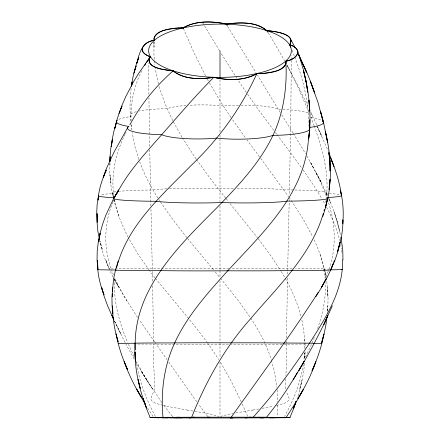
<?xml version="1.0" encoding="UTF-8"?>
<svg xmlns="http://www.w3.org/2000/svg" width="440" height="440" viewBox="0 0 440 440"><rect width="100%" height="100%" fill="white"/><g stroke="black" fill="none" stroke-linecap="round" stroke-linejoin="round"><path stroke-width="0.33" stroke-dasharray="2.2 1.65" d="M291.324 60.319L290.752 121.407L289.339 194.92M291.324 59.637L291.335 55.528M304.772 348.343L304.783 343.866A37.967 0.297 0 0 0 308.171 343.844M109.984 163.317L109.972 164.654L110.028 161.992M286.385 344.02L286.435 362.56L285.907 375.689M286.396 343.343L286.423 341.314M286.473 337.937L287.518 277.53M277.701 405.125L277.118 416.427M287.584 274.126L287.645 271.398M287.661 270.716L289.234 199.705M304.777 358.127L304.904 352.941L304.722 358.094M327.322 311.19L327.536 305.872L327.135 312.505M154.099 41.657L153.89 52.547L154.303 60.236M114.84 278.806C112.981 300.751 119.284 322.443 127.672 342.491M304.832 358.077L305.14 351.61M109.709 163.295L109.824 174.091L110.941 183.084L109.962 174.658L110.589 183.579L112.151 192.687L113.383 197.214M285.67 378.901L285.202 385.319L285.775 390.137M304.584 352.847L303.925 359.964M327.377 311.179L327.916 305.866L328.053 296.615L327.349 287.381L327.635 296.632L327.465 287.414L326.716 280.83M304.541 363.319L303.716 371.157L302.011 380.358L299.58 389.615L301.983 380.408L299.882 389.659L297.429 397.705M326.079 200.255L325.43 204.221M326.166 199.595C329.543 174.62 322.779 149.655 314.336 126.352M303.292 364.518C300.438 382.789 293.596 400.268 284.587 416.35M131.087 88.352L129.938 106.486L130.719 120.907M328.939 269.258C336.815 247.17 335.379 222.651 327.855 200.679M317.609 328.559C322.713 313.918 326.002 298.447 325.441 282.87M328.268 271.123L325.391 278.24M112.948 201.999C104.033 223.196 103.439 247.615 111.249 269.236M314.286 337.442L312.081 342.82M113.207 201.405L113.982 199.623M311.344 344.531L305.08 358M125.026 134.266C115.665 153.709 110.418 175.808 114.109 197.351M141.823 70.746C133.909 86.108 130.322 103.554 131.082 120.791M125.301 133.705L126.121 132.028M220.638 416.631L222.767 415.69L233.206 413.358M276.441 405.477C280.638 403.92 287.925 403.838 289.278 398.723L286.473 391.941M252.868 410.053L258.94 408.931M262.174 408.331L273.097 406.302M235.823 412.918L253.006 410.036M163.559 405.477L166.903 406.302M186.995 410.036L194.59 411.307M194.926 411.367L209.506 413.809L218.829 416.394M166.683 406.263L187.132 410.053M162.938 405.323C158.889 403.849 151.954 403.651 150.722 398.723L154.226 390.137L154.798 385.319L153.566 362.56L153.615 344.02M213.488 269.852L187.677 238.656M215.237 271.947L220.011 277.695M220.44 278.218L238.75 301.224L250.333 317.526M230.087 203.654L257.466 237.71M226.034 198.638L228.465 201.647M225.632 198.138L210.144 178.332L196.438 159.445M186.89 237.672L172.398 219.005L159.935 201.196M172.288 416.257L163.356 404.641M155.43 278.377L193.897 324.979L207.037 342.122M155.018 277.86L149.886 271.15M258.242 238.711L269.385 253.638L280.995 271.084M275.346 132.44L276.562 134.057M276.969 134.596L302.011 168.344M207.597 416.389L198.253 403.854M273.719 130.29L259.309 110.897L246.741 93.049M149.501 270.639L137.962 254.062L128.524 237.903M259.54 156.788L247.022 139.92M260.722 158.373L288.569 196.62M245.086 137.291L231.292 117.909M196.735 401.775L168.806 362.197M207.427 342.661L218.763 359.557M161.821 402.54L146.757 380.193L135.685 361.829M154.688 341.935L139.409 320.084M155.062 342.474L167.046 359.667M303.149 169.939L313.913 185.763L321.624 198.292M196.081 158.939L182.358 137.83M230.929 117.387L220.132 100.986L208.791 81.785M288.954 197.181L290.889 199.991M246.389 92.532L237.732 79.574M137.626 317.455L124.19 296.632L114.493 279.389M291.264 200.547L303.71 220.033L312.725 236.742M250.679 318.054C259.243 330.985 266.646 344.828 271.244 359.695M158.879 199.59L159.583 200.662M146.757 380.193L152.884 389.51L144.172 375.524L136.631 361.752M147.604 408.117L153.159 416.559M236.984 78.419L221.326 53.642M227.618 26.323L255.987 72.639M157.872 197.989C150.618 186.588 144.353 174.526 139.662 161.843M281.655 114.741L293.002 132.908M268.356 32.885L284.554 60.583M280.319 112.596L257.4 74.993M293.332 133.441L305.558 153.709M281.314 271.607L284.999 277.855M219.555 50.754L204.496 25.779M220.528 362.401L230.94 380.754L241.439 402.188M127.149 301.284L119.257 287.419L114.846 278.284M202.752 22.858L204.149 25.196M182.028 137.28L173.063 121.275M306.906 156.041C314.655 169.571 321.866 183.491 327.052 198.226M113.916 278.779L118.762 287.37L113.894 278.245M134.123 358.991L125.752 343.794M323.252 201.091L325.089 204.435M285.318 278.438C292.132 290.604 297.781 303.507 301.158 317.059M207.301 79.062L208.483 81.235M313.335 167.64L310.25 161.964L321.431 182.749L315.645 171.99L321.316 182.386L327.366 195.146M309.018 112.47L297.561 86.201L287.023 65.258L297.468 84.805L308.413 107.239M155.413 416.427C146.185 399.454 139.128 381.095 136.406 361.9M205.53 75.801L193.688 52.03L183.92 29.656M287.232 65.56L289.536 69.96M128.216 237.309C122.029 225.549 117.326 213.01 113.9 200.189M114.433 320.892L121.055 334.219L114.417 321.145M326.584 207.213C332.184 217.811 336.908 228.932 339.829 240.576M172.755 120.67L165.115 104.165L159.022 86.389M125.147 342.59L116.078 324.659M310.805 112.172L316.701 124.74M316.927 125.945L328.389 151.333M113.009 276.991L109.236 269.115L105.655 259.683L109.368 269.027L105.21 259.562L102.064 250.195L99.902 240.939L102.482 250.025L99.71 240.724M134.079 356.642L128.414 344.256M316.938 126L321.844 136.45L317.251 125.922M327.421 195.459L326.007 192.352L327.327 195.36M328.834 198.572L334.279 212.157L337.211 221.92L334.114 211.926L337.414 221.722L339.84 231.429L337.062 221.529L340.599 235.136M242.237 403.937L247.566 416.174M314.204 239.822C319.6 251.873 324.175 264.446 326.002 277.574L324.445 268.95L326.134 276.876M328.906 198.968L330.49 202.582L328.928 198.864M114.433 320.909L116.078 324.682M113.416 274.885L111.672 270.364M292.039 50.276L294.239 55.77M310.909 114.021A38.445 6.523 0 0 1 311.047 117.607L314.122 125.769M294.695 56.986C303.303 79.475 309.007 103.351 309.007 127.534M138.826 159.5L135.102 147.367L132.165 132.605M118.954 216.194L116.149 207.014L114.323 198.627M320.089 254.507L322.889 264.226L325.16 278.278M271.442 360.344L274.395 371.437L276.925 387.233M114.092 199.804L114.62 201.746L114.097 199.755M113.399 197.098L112.349 193.116L113.196 196.977M158.367 83.903L155.177 68.013M340.632 244.211L341.517 249.046M301.884 320.007L303.633 329.483L304.959 343.305M130.999 124.223L131.753 129.454L131.335 125.098M341.726 250.256L342.073 253.264M154.347 60.825L154.77 65.01M277.195 389.879L277.717 401.808M304.601 339.048L304.716 342.056M150.898 205.854L149.738 149.913M150.975 209.27L152.339 270.716M152.356 271.398L152.565 281.617M152.642 285.698L153.604 343.343M149.672 146.509L149.468 134.965M153.923 42.196L154.006 46.646L153.918 42.367M305.014 343.909L305.085 348.403M149.457 134.288L148.946 97.834M148.907 94.484L148.681 63.058M220 79.695L220 132.27M220 134.998L220 201.944M220 205.97L220 269.913M220 270.584L220 277.327M220 280.693L220 341.946M220 342.617L220 357.396M220 362.093L220 416.207M238.524 105.155A38.445 6.523 0 0 0 223.306 105.974A38.445 6.523 0 0 0 189.261 105.259M240.922 105.133A38.445 6.523 0 0 1 278.311 109.373A38.445 6.523 0 0 1 280.638 109.428M185.983 105.484A38.445 6.523 0 0 0 167.035 108.713A38.445 6.523 0 0 0 139.189 111.04M136.251 111.722A38.445 6.523 0 0 0 130.994 116.54A38.445 6.523 0 0 0 118.756 119.422M311.047 117.607A38.445 6.523 0 0 1 320.887 120.032M282.893 109.511A38.445 6.523 0 0 1 309.386 113.3M233.216 188.221A45.177 2.827 0 0 0 218.059 188.606A45.177 2.827 0 0 0 169.109 188.727M237.182 188.177A45.177 2.827 0 0 1 283.844 189.865A45.177 2.827 0 0 1 325.243 193.303A45.177 2.827 0 0 1 327.322 193.413M166.738 188.837A45.177 2.827 0 0 0 153.016 190.009A45.177 2.827 0 0 0 119.405 191.279M115.907 191.686A45.177 2.827 0 0 0 113.559 193.534A45.177 2.827 0 0 0 100.161 194.843M329.247 193.534A45.177 2.827 0 0 1 339.851 194.678M329.725 269.126A45.49 0.512 0 0 0 323.917 269.071A45.49 0.512 0 0 0 295.576 268.51M292.237 268.494A45.49 0.512 0 0 0 279.395 268.471A45.49 0.512 0 0 0 231.396 268.197M229.037 268.202A45.49 0.512 0 0 0 212.179 268.285A45.49 0.512 0 0 0 147.956 268.576A45.49 0.512 0 0 0 115.407 268.824M110.968 268.939A45.49 0.512 0 0 1 114.186 268.846M304.783 343.866A37.967 0.297 0 0 1 284.4 344.163M282.172 344.173A37.967 0.297 0 0 1 265.353 344.195A37.967 0.297 0 0 1 231.055 344.344M228.509 344.344A37.967 0.297 0 0 1 208.599 344.284A37.967 0.297 0 0 1 156.2 344.091A37.967 0.297 0 0 1 135.927 344.003M147.01 380.226L141.125 370.986L147.01 380.226"/><path stroke-width="0.66" d="M309.001 138.133L309.727 128.469L309.771 119.57M342.793 219.868L342.766 223.806C343.772 212.685 343.161 201.377 340.411 190.537M110.005 161.31L110.061 155.958L110.913 147.45L112.459 139.133L111.326 146.685L112.426 138.298L114.18 130.108L116.54 122.122L114.769 128.579M309.727 128.469L308.539 138.98L309.656 129.382L309.76 120.197M134.987 343.206L134.838 352.143L135.416 361.196L135.097 352.094C134.981 364.348 136.846 376.558 140.256 388.317L138.017 379.528L140.118 388.894L142.951 398.365L146.504 407.924L143.028 398.327L146.223 407.891L150.106 417.516L152.834 417.599M112.426 293.568L112.365 296.786L112.426 294.861M112.475 290.994L113.581 278.889L115.495 270.072L118.201 261.008M110.044 161.326L110.138 156.662L109.835 161.304M112.552 291.016L112.651 287.81L111.947 296.797L112.085 305.91L112.893 313.83M309.656 129.382L310.062 119.862L309.81 110.121L308.897 100.155L309.711 111.122C309.276 97.29 306.944 83.584 303.347 70.23L306.147 81.922L307.775 92.186L305.932 80.773M98.076 200.035C98.703 189.602 102.031 179.526 106.293 170.049L103.263 177.579L106.09 169.24L114.026 152.114L127.71 127.6M308.248 142.043L308.545 138.628M98.115 199.98L98.489 195.932L97.125 204.496L96.707 213.252L97.234 222.184L97.163 213.653L97.064 222.519L97.906 231.55L99.193 238.101M131.593 86.037C132.231 79.167 133.909 72.441 136.147 65.923L133.854 73.321M308.165 142.72C302.638 199.975 255.618 239.08 219.989 279.389C201.608 299.992 183.53 321.673 172.711 347.358C163.515 369.38 160.776 393.729 162.987 417.389L165.621 417.313M326.904 317.191L325.985 324.55L324.06 334.01L321.415 343.574L323.939 334.054C321.514 346.742 317.372 359.046 312.02 370.783L315.865 361.708C311.317 374.682 305.107 387.013 297.825 398.662L303.375 389.34M131.621 85.954L132.138 81.961L131.511 85.8M118.569 189.822L113.927 198.154A45.177 2.827 0 0 0 156.156 201.273A45.177 2.827 0 0 0 221.941 202.532A45.177 2.827 0 0 0 286.985 201.135A45.177 2.827 0 0 0 327.652 198.022L325.677 207.218L322.806 216.343M116.672 267.405C127.441 225.28 161.766 195.415 191.048 165.555C218.631 139.453 241.109 108.207 256.834 73.629C259.908 73.639 262.983 73.469 266.041 73.106C272.536 71.704 286.93 70.582 285.83 61.171C298.276 59.191 303.006 48.846 289.685 44.732C296.5 33.468 273.196 31.268 266.921 30.58C255.668 21.72 239.861 22.082 226.232 24.134C212.157 20.939 196.053 20.515 183.167 27.847C180.092 27.83 177.018 28.006 173.96 28.369C167.464 29.772 153.071 30.894 154.171 40.304C141.724 42.284 136.994 52.63 150.315 56.744L146.498 62.519M324.005 210.793L324.319 209.484M327.652 198.022L325.38 207.592L327.85 198.451L329.411 188.991L330.039 179.421L329.06 189.486C330.913 177.529 330.776 165.314 328.906 153.362M114.741 128.607L116.545 121.171L118.993 113.57L121.99 106.167L118.993 113.57M134.217 72.127L136.18 64.647L138.809 57.321L136.835 63.322C139.051 53.482 142.45 41.596 154.171 40.304L153.857 38.385C158.373 28.479 173.261 28.248 183.167 27.847C196.328 20.174 212.696 21.406 227.035 23.986C240.229 22.457 258.913 21.181 267.999 32.307M322.74 215.375L323.296 213.417M142.511 47.042C140.371 52.118 146.416 55.308 150.315 56.744C143.501 68.008 166.804 70.208 173.08 70.889C184.333 79.755 200.139 79.387 213.769 77.341C227.843 80.531 243.947 80.96 256.834 73.629C266.739 73.227 281.627 72.996 286.143 63.09L285.83 61.171C298.106 59.081 303.111 48.956 289.685 44.732C296.489 33.489 273.185 31.29 266.921 30.58M322.553 216.029C309.529 257.136 277.057 287.397 249.981 319.445C224.604 348.046 205.651 381.75 191.691 417.225L160.611 417.401M119.4 112.591L122.051 105.122L125.686 96.789L133.678 81.488L138.721 73.309L150.315 56.744M296.048 401.456L293.497 408.26L296.104 401.429L293.777 408.287L289.894 417.632L286.484 417.703M333.152 263.725L330.764 269.962L326.409 278.883L321.239 287.815L326.106 278.845L321.305 287.793L315.81 296.78M333.63 262.482L334.345 260.612M149.27 58.262C147.279 69.179 166.21 69.663 173.08 70.889C184.305 79.739 200.156 79.365 213.769 77.341C227.854 80.542 243.936 80.938 256.834 73.629M333.108 263.758L330.632 270.05L334.791 260.733L337.937 251.4L340.098 242.033L337.519 251.57C340.874 241.428 343.062 230.791 342.903 220.072M332.327 305.839L323.923 324.346L314.248 343.321L304.315 361.328L293.243 379.742M116.215 194.827C127.584 172.194 145.134 153.571 161.689 134.701C178.778 115.346 195.547 95.662 213.769 77.341M129.822 124.867C140.822 104.445 155.678 86.191 173.08 70.889M303.331 389.395L298.216 398.712L286.105 417.466L283.943 417.522L289.955 417.62L285.588 417.709M297.473 372.273C288.464 388.152 277.981 403.167 266.447 417.302L262.312 417.247M144.738 65.434L145.761 63.679M318.269 292.264C290.972 335.033 260.596 375.826 231.215 417.192L193.006 417.214M113.927 198.154L118.684 190.185L113.674 198.473L105.721 215.457L102.586 224.263L100.161 233.007L98.659 241.907L100.15 233.167L98.285 242.033L97.218 251.147L97.042 260.277L97.922 268.873M249.574 417.186L253.16 417.197C275.242 392.744 294.756 366.069 312.598 338.399C327.608 314.77 343.376 288.893 342.573 259.875M154.875 417.62L150.106 417.516L157.79 417.417M150.106 417.516L153.114 417.456M281.072 417.362L286.099 417.45L283.943 417.522M230.214 418L279.389 417.747M275.957 417.813L277.013 417.758M153.797 417.61L158.928 417.786M156.057 417.632L153.896 417.687L167.772 417.835M274.379 417.841L269.781 417.879M153.516 417.45L154.902 417.434M166.001 417.307L168.977 417.28M191.691 417.225L194.524 417.202M284.031 417.72L286.05 417.703M155.419 417.434L155.969 417.428M282.211 417.736L284.581 417.72M245.476 417.951L246.994 417.94M157.157 417.417L161.376 417.395M278.625 417.752L282.843 417.731M176.341 417.241L179.965 417.23M260.035 417.918L263.659 417.907M207.279 417.153L209.787 417.153M231.215 417.192L250.817 417.192M232.722 417.995L180.422 417.923M267.988 417.307L269.467 417.307M268.362 417.307L260.535 417.23M171.639 417.841L177.689 417.901M170.533 417.841L172.013 417.846M253.16 417.197L261.454 417.241M269.099 417.307L277.827 417.34M272.228 417.318L286.105 417.466M170.902 417.841L162.173 417.808M189.184 417.962L190.427 417.962M258.572 417.219L259.578 417.225M176.143 417.89L181.429 417.929M178.547 417.912L179.465 417.918M285.125 417.527L289.894 417.632M175.472 417.879L173.553 417.846L172.706 416.785M226.232 24.134L227.271 25.779M145.552 404.756L136.67 389.158L141.488 397.463C134.481 386.095 128.574 374.05 124.135 361.449L127.468 369.446C122.298 358.089 118.426 346.154 116.061 333.9L118.08 341.611M290.455 38.836L295.229 47.883M298.969 55.528L306.433 71.412L310.877 82.313L314.71 93.011L310.293 81.153L318.01 102.449L323.455 122.903L320.645 111.766L323.461 121.952L327.575 142.351L325.364 131.346C328.444 144.326 330.363 157.636 330.027 171.001L329.863 160.622L329.94 161.326L328.818 152.713M298.93 55.561L306.664 72.6L298.491 54.445M113.861 319.968L107.674 305.938L104.269 296.72L101.668 287.611L104 294.756M289.685 44.732L290.73 47.196M183.167 27.847L183.667 29.056M328.884 152.548L333.911 166.413L331.012 159.005M330.539 157.729C335.693 169.912 339.702 182.628 341.534 195.756L340.34 190.482M103.989 294.877C99.726 283.91 97.174 272.223 97.427 260.42L97.911 268.23M297.913 51.337L303.853 71.451L306.147 81.922M118.058 341.622C114.559 330.044 112.558 318.01 112.464 305.905L112.866 312.51M340.967 237.072L342.782 250.443L342.958 260.018M285.83 61.171C287.441 88.038 283.283 115.687 270.809 139.755C257.62 165.171 237.76 186.225 217.982 206.608C179.267 245.575 132.325 289.773 135.305 349.63M220 50.738L220 77.704M128.953 126.467A38.445 6.523 0 0 1 117.321 120.263M128.409 126.841A38.445 6.523 0 0 0 161.689 134.701A38.445 6.523 0 0 0 216.695 138.094A38.445 6.523 0 0 0 272.965 135.355A38.445 6.523 0 0 0 309.469 128.001M322.614 120.984A38.445 6.523 0 0 1 309.551 127.457M113.702 197.78A45.177 2.827 0 0 1 98.467 195.382M341.512 195.206A45.177 2.827 0 0 1 327.756 197.532M341.759 269.396A45.49 0.512 0 0 1 330.545 269.825M116.083 270.012A45.49 0.512 0 0 1 97.988 269.533M115.868 270.028A45.49 0.512 0 0 0 160.606 270.606A45.49 0.512 0 0 0 227.821 270.793A45.49 0.512 0 0 0 292.045 270.501A45.49 0.512 0 0 0 330.506 269.935M313.923 343.354A37.967 0.297 0 0 0 283.8 343.024A37.967 0.297 0 0 0 231.402 342.832A37.967 0.297 0 0 0 174.647 342.92A37.967 0.297 0 0 0 135.218 343.25A37.967 0.297 0 0 0 118.586 343.541M314.055 343.442A37.967 0.297 0 0 1 321.816 343.629M327.756 315.689L323.923 324.368L327.756 315.689M304.068 361.367L298.887 370.513L304.068 361.367M113.614 319.017L111.969 315.243L113.614 319.011M178.921 72.517A71.346 26.642 0 0 0 291.055 53.13A71.346 26.642 0 0 0 190.025 26.56A71.346 26.642 0 0 0 178.921 72.517"/></g></svg>
